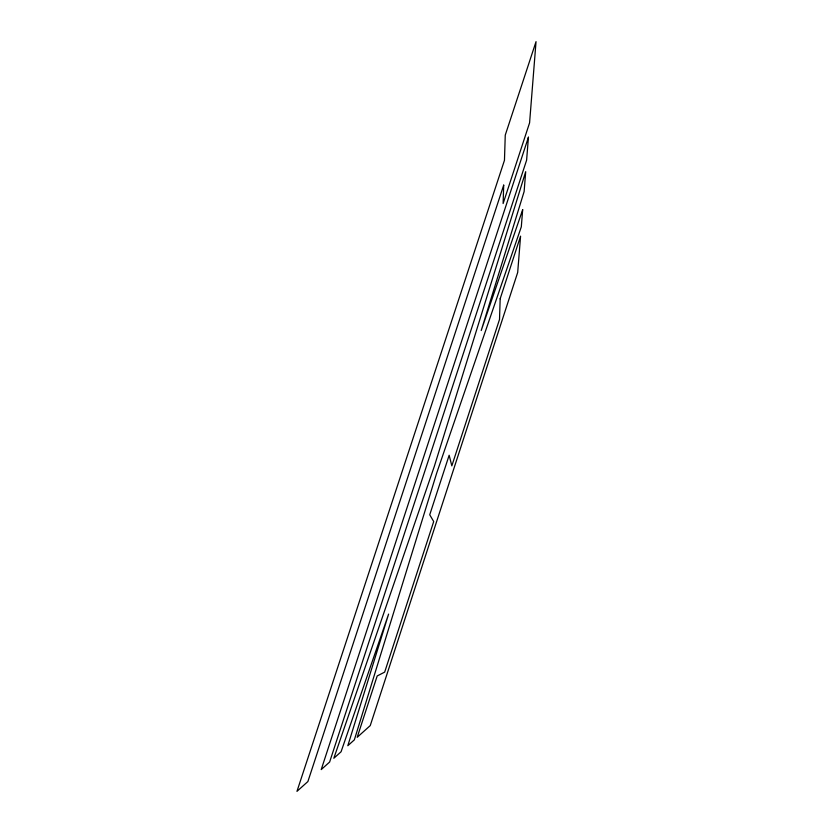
<?xml version="1.0" encoding="UTF-8"?>
<svg xmlns="http://www.w3.org/2000/svg" width="833" height="833" viewBox="0 0 833 833"><rect width="100%" height="100%" fill="white"/><g stroke="black" fill="none" stroke-linecap="round" stroke-linejoin="round"><path stroke-width="1.25" d="M500.164 298.766L499.519 319.403L451.83 465.866L449.154 455.234L429.734 514.784L433.701 521.541L384.679 672.116L377.193 675.959L357.201 737.309L370.237 725.605L517.689 272.443L520.573 236.145L500.164 298.766M503.694 185.134L503.122 203.533L529.58 122.868L536.035 41.65L505.256 135.113L504.465 160.3L296.964 791.35L307.887 781.552L503.694 185.134M522.676 209.697L521.312 226.805L436.731 472.977L354.358 739.85L347.819 745.722L388.605 614.098L341.061 751.783L333.825 758.269L434.305 466.407L525.696 171.692L524.124 191.548L481.214 330.514L522.676 209.697M528.434 137.216L526.612 160.175L329.629 762.039L321.215 769.588L528.434 137.216"/></g></svg>
